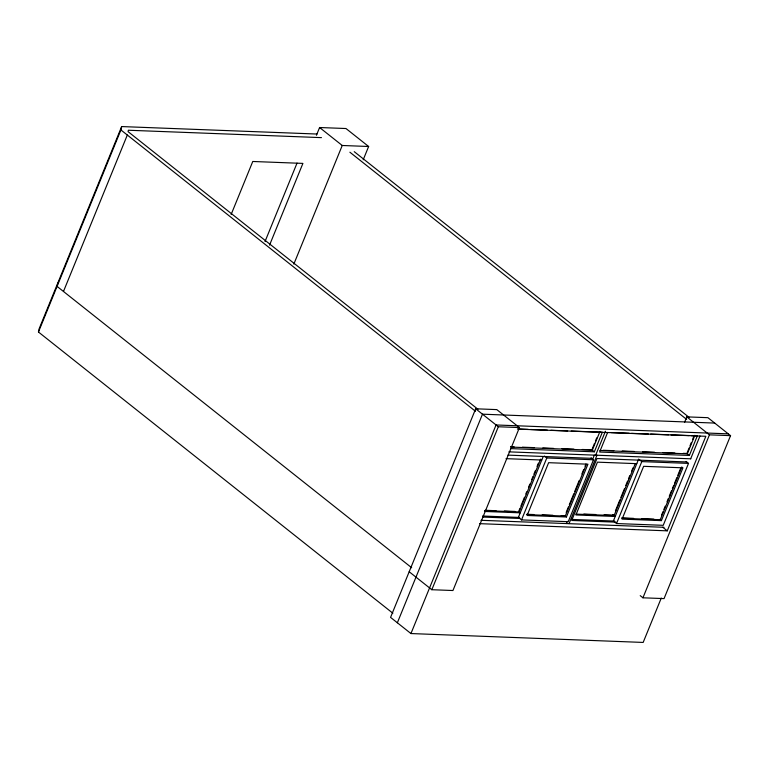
<?xml version="1.0" encoding="UTF-8"?>
<svg xmlns="http://www.w3.org/2000/svg" width="769" height="769" viewBox="0 0 769 769"><rect width="100%" height="100%" fill="white"/><g stroke="black" fill="none" stroke-linecap="round" stroke-linejoin="round"><path stroke-width="1.15" d="M392.844 613.21L38.45 332.016L39.2 328.632L121.656 126.568L316.963 134.037M57.819 283.002L57.069 286.395L411.665 567.733M38.45 332.016L120.916 129.951L121.656 126.568M63.471 291.47L127.318 135.036M231.133 214.513L252.77 161.48L302.909 163.403L269.544 245.157M265.017 241.562L297.026 163.124M316.434 135.277L319.596 127.519L345.983 128.529L368.63 146.495L363.199 159.798M293.835 264.103L342.243 145.485L368.63 146.495M409.185 571.751L431.832 589.717L452.941 590.525L519.44 427.574L496.793 409.608L475.684 408.791L390.565 617.382L410.944 633.55L643.163 642.432L661.273 598.061M397.362 622.765L482.48 414.183L714.699 423.075M410.944 633.55L496.063 424.969L728.281 433.851M431.832 589.717L498.331 426.757L519.44 427.574M519.988 508.271L518.633 511.568L520.219 512.827L484.48 511.452M520.882 506.069L524.477 497.264M525.823 493.967L526.717 491.766M528.514 487.373L529.86 484.066M531.658 479.673L533.004 476.367M533.897 474.165L535.243 470.868M537.041 466.466L538.387 463.169M540.636 459.131L519.094 511.923L484.537 510.606M543.183 456.575L518.364 517.383L521.526 519.902L568.243 521.69L593.505 459.766L591.13 457.882M521.526 519.902L546.797 457.978L593.505 459.766M566.167 512.433L568.416 506.925M569.31 504.733L573.799 493.727M574.693 491.526L579.182 480.529M581.883 473.935L583.671 469.532M585.017 466.235L585.92 464.034M592.313 448.75L594.533 443.309M595.417 441.137L596.754 437.869M586.372 464.389L565.273 516.086L527.149 514.624M599.868 431.707L592.322 450.192L510.972 447.077M566.407 516.989L587.949 464.188L548.633 462.688L527.082 515.48L566.407 516.989L564.821 515.73L561.245 515.595M510.616 448.606L594.36 451.816L602.348 432.236L571.242 431.044M566.417 523.564L567.32 521.353M592.543 459.535L594.35 455.123M595.667 455.171L605.424 431.274M569.05 523.66L596.984 455.219M607.625 432.438L599.637 452.018L689.36 455.45L697.348 435.869L691.369 435.639M615.431 510.808L619.92 499.802M620.823 497.601L624.409 488.805M625.755 485.508L627.552 481.106M628.446 478.904L629.792 475.607M631.589 471.205L632.935 467.908M635.184 463.861L614.085 515.566L575.962 514.105M638.626 459.103L613.364 521.026L616.527 523.535L663.234 525.323L688.505 463.399L686.131 461.515M616.527 523.535L641.798 461.611L688.505 463.399M684.535 422.421L686.794 416.875L707.903 417.682L730.55 435.648L664.051 598.609L642.942 597.801L640.221 595.639M661.619 514.961L662.965 511.664M663.858 509.463L665.204 506.165M667.002 501.763L668.348 498.466M669.251 496.265L671.491 490.766M672.385 488.565L673.74 485.268M674.634 483.067L676.874 477.568M677.777 475.367L680.469 468.763M687.313 452.383L689.082 448.029M689.976 445.857L691.302 442.598M692.638 439.33L693.523 437.157M681.824 466.927L660.273 519.729L622.15 518.268M694.868 435.341L687.323 453.835L599.993 450.49M661.407 520.623L682.949 467.821L643.634 466.322L622.083 519.113L661.407 520.623L659.821 519.363M690.668 458.805L699.982 435.975M479.654 523.66L667.261 530.841L705.846 436.302L518.239 429.121M642.942 597.801L709.441 434.841L730.55 435.648M321.471 137.632L128.375 130.24L128.067 131.643L477.962 409.271M517.412 428.977L528.178 429.39M530.572 429.487L547.317 430.131M550.912 430.265L567.657 430.909M611.211 432.572L629.157 433.255M631.551 433.351L648.296 433.995M650.689 434.081L668.636 434.773M671.029 434.86L688.976 435.552M510.52 446.722L514.105 446.856M522.478 447.183L534.445 447.635M542.818 447.962L553.584 448.375M561.956 448.692L573.924 449.154M582.296 449.471L591.87 449.836M603.127 450.269L613.893 450.682M622.265 450.999L634.233 451.461M642.605 451.778L654.563 452.239M662.936 452.557L674.903 453.018M683.276 453.335L686.871 453.47M508.876 451.855L690.793 458.814M507.953 455.123L591.697 458.334M686.698 461.967L596.975 458.535L571.703 520.459L615.969 522.151M506.021 458.66L541.77 460.025M636.77 463.659L597.446 462.159L575.904 514.961L615.219 516.46L612.845 514.576M485.277 510.289L495.995 510.703M504.339 511.02L515.067 511.433M583.854 514.067L595.764 514.519M604.107 514.836L613.633 515.201M526.698 514.269L533.84 514.548M542.183 514.865L552.901 515.268M621.688 517.902L633.608 518.364M641.952 518.681L653.861 519.133M482.528 516.018L519.661 517.441M571.54 519.421L614.662 521.074M482.682 517.047L519.767 518.469M480.942 520.296L664.051 527.303M354.23 151.666L689.072 417.346M686.794 416.875L709.441 434.841M319.596 127.519L342.243 145.485M349.895 152.214L686.621 419.384M686.64 453.297L689.36 455.45M639.424 459.727L641.798 461.611M591.64 449.654L594.36 451.816M662.734 527.246L667.261 530.841M544.423 456.094L546.797 457.978M475.684 408.791L498.331 426.757M120.916 129.951L475.502 411.3"/></g></svg>
